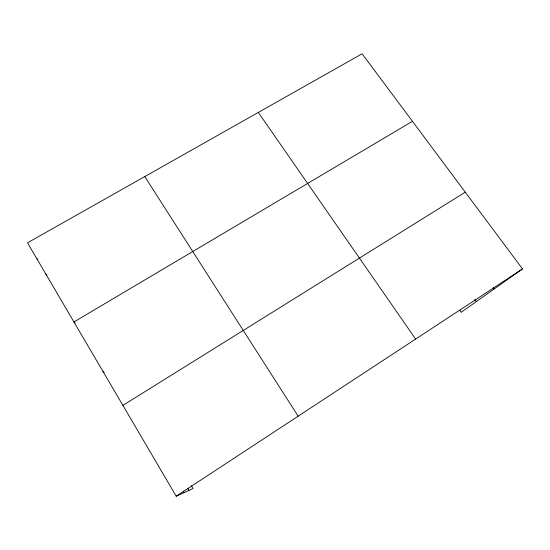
<?xml version="1.0" encoding="UTF-8"?>
<svg xmlns="http://www.w3.org/2000/svg" width="550" height="550" viewBox="0 0 550 550"><rect width="100%" height="100%" fill="white"/><g stroke="black" fill="none" stroke-linecap="round" stroke-linejoin="round"><path stroke-width="0.82" d="M191.352 485.705L193.029 488.531L176.206 496.21L27.5 242.825L362.106 53.79L522.5 268.929L461.161 312.304L459.683 310.241M176.206 496.21L522.5 268.929M122.904 405.384L465.279 192.177M412.452 121.316L73.941 321.956L75.24 323.029M103.001 371.477L104.259 372.288M45.787 273.982L46.977 275.117M36.596 258.321L37.723 259.428M493.212 287.595L494.196 288.942M474.746 299.544L476.252 301.627M258.321 112.42L415.635 339.068M144.767 176.577L298.141 416.178M187.674 488.221L188.959 490.387M183.219 491.191L184.064 492.621"/></g></svg>
